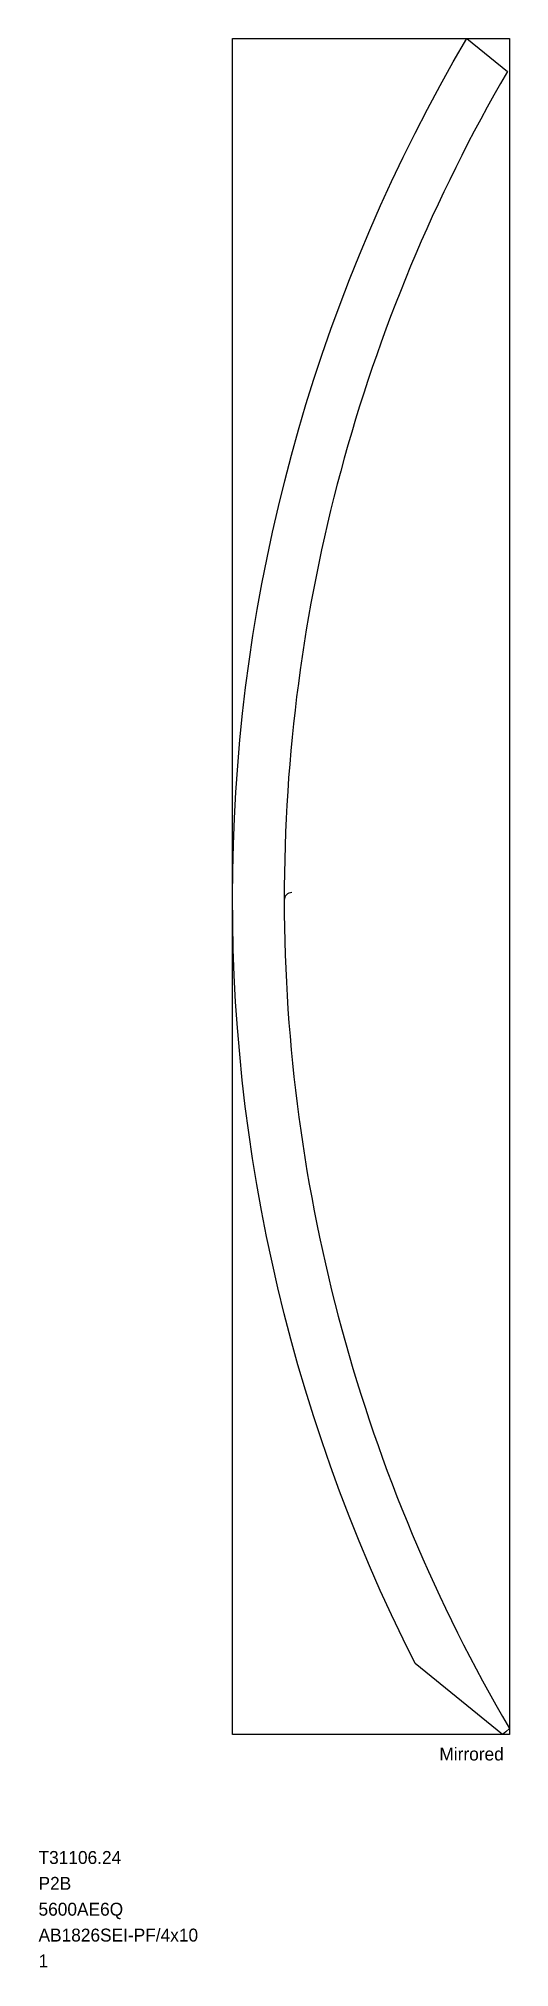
# Model space of a CAD drawing. Header units: metres. Extents: x -7.5 to 10.7, y -9 to 65.6.
import ezdxf

# ---------------------------------------------------------------- set-up
doc = ezdxf.new("R2010")
doc.units = ezdxf.units.M

msp = doc.modelspace()

# ---------------------------------------------------------------- linework, layer by layer
at = {"layer": 'BORDER_Z0P04', "color": 7}
msp.add_lwpolyline([(0, 0), (0, 65.5671), (10.7077, 65.5671), (10.7077, 0)], close=True, dxfattribs=at)
at = {"layer": 'ROUTE_Z0P25LT130RAMP', "color": 3}
msp.add_lwpolyline([(2.299664, 32.553663, 0.414213562), (2.000042, 32.253283, 0.13292469), (10.707702, 0.237813), (10.563789, 0.108664), (10.4448, 0.000004), (7.059928, 2.751846, -0.255522002), (9.056886, 65.5671), (10.627056, 64.290579, 0.13292469), (2.000042, 32.253283)], format="xyb", dxfattribs=at)

# ---------------------------------------------------------------- texts
at = {"layer": 'DESCRIPTION', "color": 1}
msp.add_text('P2B', height=0.5, dxfattribs=at).set_placement((-7.5, -6))
at = {"layer": 'FILENAME', "color": 1}
msp.add_text('5600AE6Q', height=0.5, dxfattribs=at).set_placement((-7.5, -7))
at = {"layer": 'ITEMNUMBER', "color": 1}
msp.add_text('T31106.24', height=0.5, dxfattribs=at).set_placement((-7.5, -5))
at = {"layer": 'MATERIALNAME', "color": 1}
msp.add_text('AB1826SEI-PF/4x10', height=0.5, dxfattribs=at).set_placement((-7.5, -8))
at = {"layer": 'Qty', "color": 1}
msp.add_text('1', height=0.5, dxfattribs=at).set_placement((-7.5, -9))
at = {"layer": 'RUNFIELD', "color": 1}
msp.add_text('Mirrored', height=0.5, dxfattribs=at).set_placement((8, -1))

doc.saveas('drawing.dxf')
